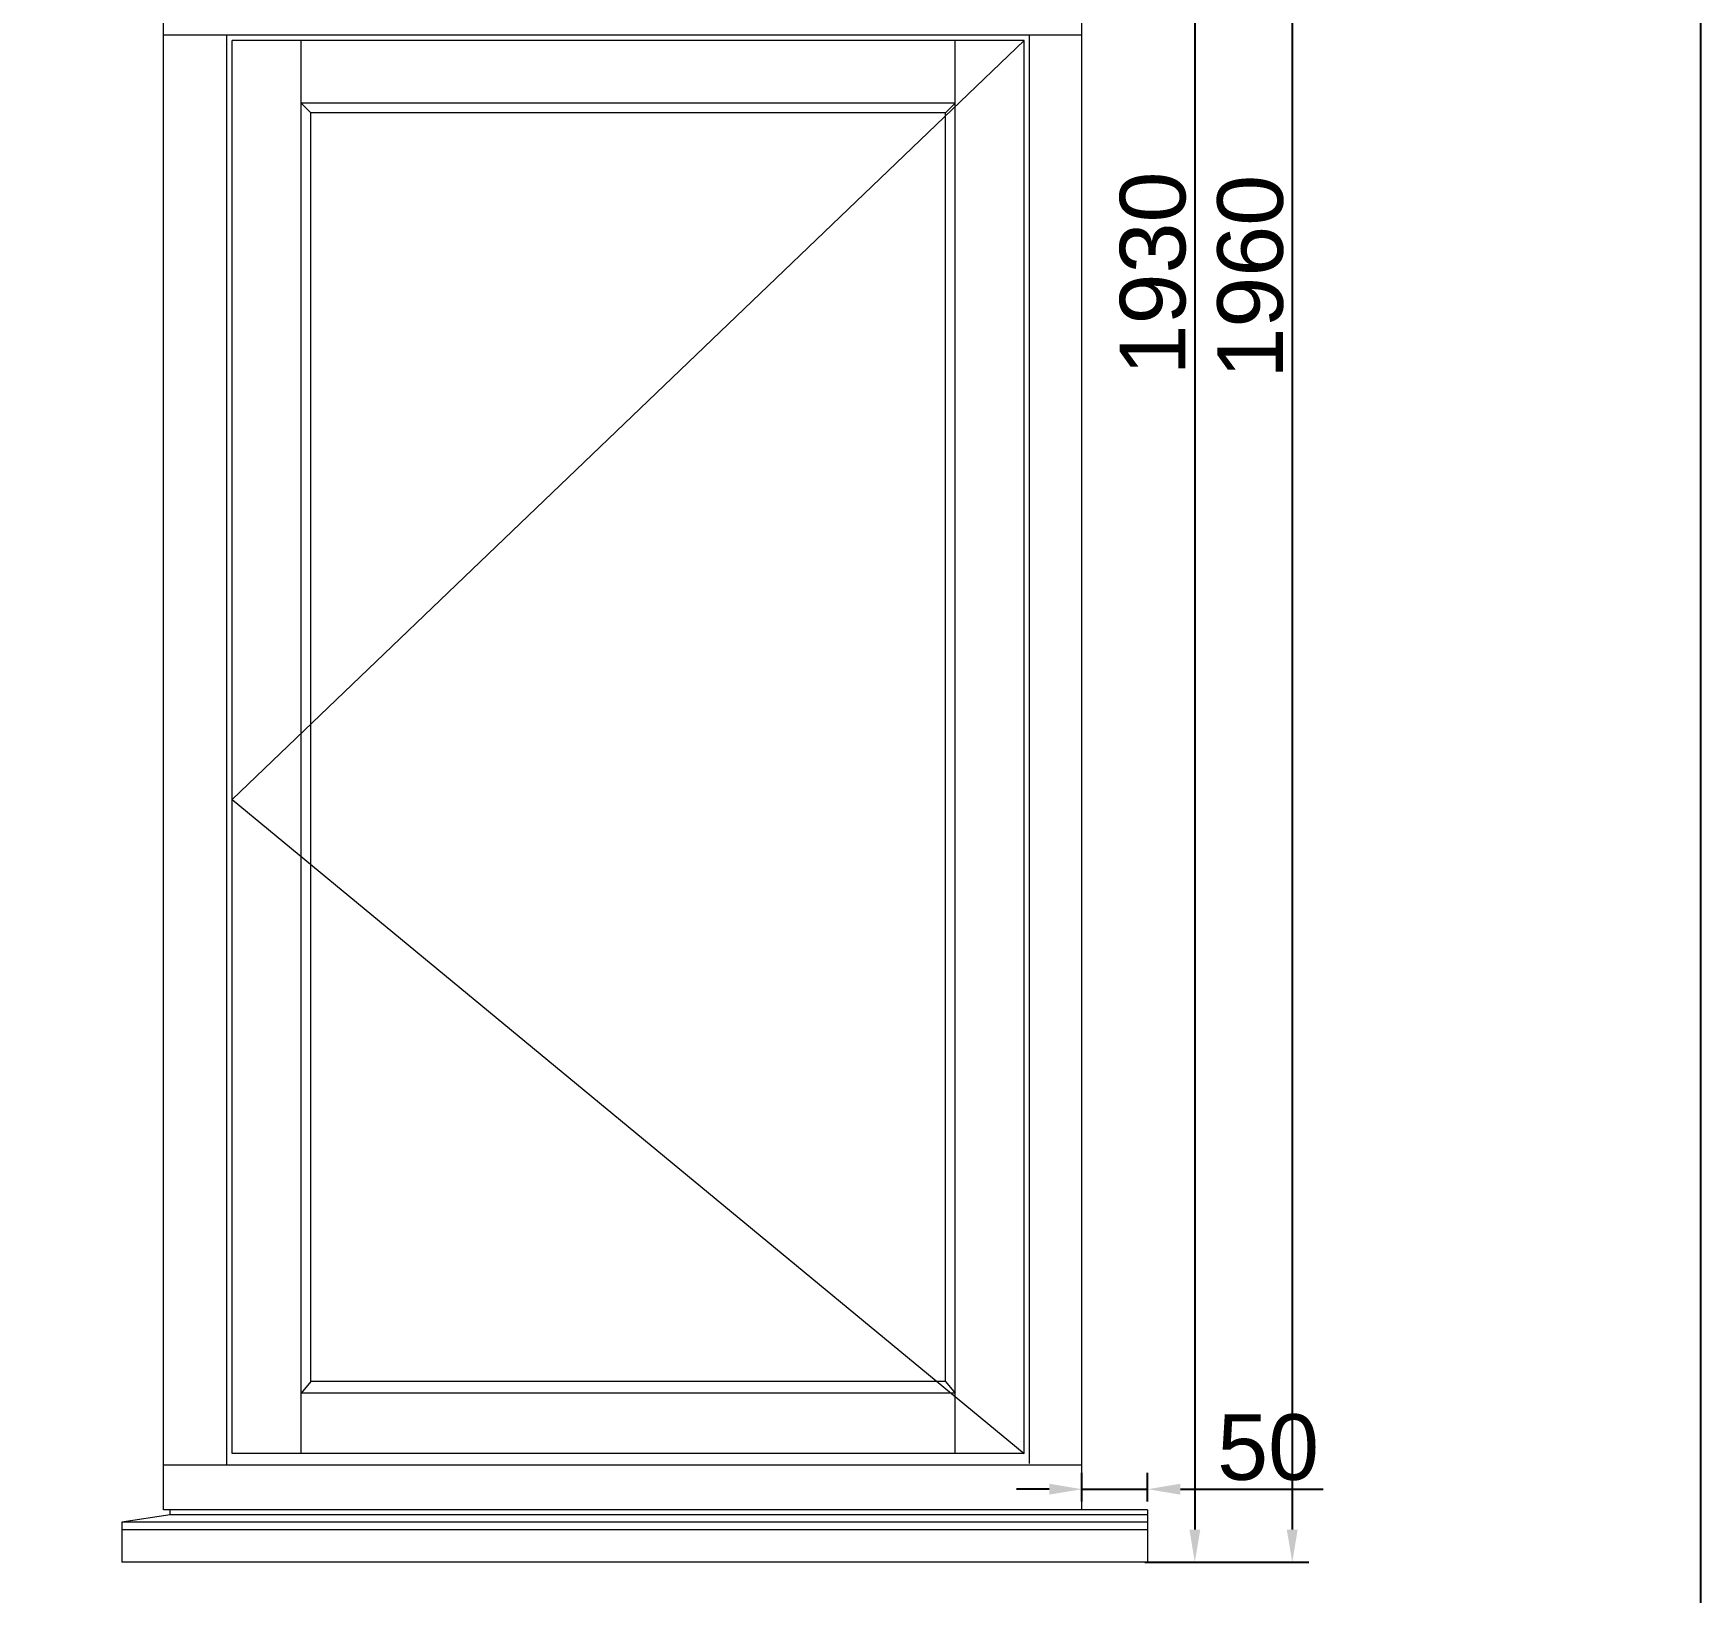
# Model space of a CAD drawing. Header units: millimetres. Extents: x 0 to 182016, y 11 to 3710.
# Drawn here: x 45855 to 47126, y 1140 to 2328 of the extents above; entities that cross this region are included whole.
import ezdxf

# ---------------------------------------------------------------- set-up
doc = ezdxf.new("R2010")
doc.units = ezdxf.units.MM
doc.layers.add('FIX varčių lankst.', color=170, linetype='TRACKS', lineweight=13)
doc.styles.get("Standard").update_dxf_attribs({"font": 'arial.ttf'})
doc.linetypes.add('TRACKS', pattern='A,3.81,[130,ltypeshp.shx,S=6.35,R=0,X=0,Y=0],3.81', length=7.62)
doc.dimstyles.new('Padidinti matmenys', dxfattribs={"dimscale": 10, "dimtxt": 5, "dimasz": 2.5, "dimexe": 1.25, "dimexo": 0.625, "dimtad": 1, "dimdec": 1, "dimtxsty": 'Standard', "dimcen": 2.5, "dimadec": 0, "dimazin": 0, "dimtfac": 1, "dimtdec": 1, "dimtmove": 0, "dimatfit": 3, "dimfxl": 1, "dimarcsym": 0})

# ---------------------------------------------------------------- blocks, each defined once
blk = doc.blocks.new('*D1726')
at = {"color": 0, "lineweight": -2, "transparency": 16777216}
for p, q in [((46662.4, 3093), (46752.5, 3093)), ((46740, 3068), (46740, 1187.9)), ((46702, 1162.9), (46752.5, 1162.9))]:
    blk.add_line(p, q, dxfattribs=at)
at = {"color": 0, "transparency": 16777216}
for points in [[(46735.9, 3068), (46744.2, 3068), (46740, 3093)], [(46735.9, 1187.9), (46744.2, 1187.9), (46740, 1162.9)]]:
    blk.add_solid(points, dxfattribs=at)
at = {"layer": 'Defpoints', "color": 0, "transparency": 16777216}
for p in [(46656.2, 3093), (46695.8, 1162.9), (46740, 1162.9)]:
    blk.add_point(p, dxfattribs=at)
at = {"color": 0, "lineweight": 5, "transparency": 16777216, "insert": (46708.2, 2145.4), "char_height": 50, "attachment_point": 5, "rotation": 90}
blk.add_mtext('1930', dxfattribs=at)
blk = doc.blocks.new('*D2091')
at = {"color": 0, "lineweight": -2, "ltscale": 0.1, "transparency": 16777216}
for p, q in [((46654, 1209.2), (46654, 1231.1)), ((46704, 1209.2), (46704, 1231.1)), ((46629, 1218.6), (46604, 1218.6)), ((46654, 1218.6), (46704, 1218.6)), ((46729, 1218.6), (46837.9, 1218.6))]:
    blk.add_line(p, q, dxfattribs=at)
at = {"color": 0, "ltscale": 0.1, "transparency": 16777216}
for points in [[(46629, 1222.8), (46629, 1214.5), (46654, 1218.6)], [(46729, 1222.8), (46729, 1214.5), (46704, 1218.6)]]:
    blk.add_solid(points, dxfattribs=at)
at = {"layer": 'Defpoints', "color": 0, "ltscale": 0.1, "transparency": 16777216}
for p in [(46704, 1218.6), (46654, 1202.9), (46704, 1202.9)]:
    blk.add_point(p, dxfattribs=at)
at = {"color": 0, "ltscale": 0.1, "transparency": 16777216, "insert": (46795.9, 1250.4), "char_height": 50, "attachment_point": 5}
blk.add_mtext('50', dxfattribs=at)
blk = doc.blocks.new('*D1729')
at = {"color": 0, "lineweight": -2, "ltscale": 0.1, "transparency": 16777216}
for p, q in [((46670.2, 3123), (46826.8, 3123)), ((46814.3, 3098), (46814.3, 1187.9)), ((46702, 1162.9), (46826.8, 1162.9))]:
    blk.add_line(p, q, dxfattribs=at)
at = {"color": 0, "ltscale": 0.1, "transparency": 16777216}
for points in [[(46810.1, 3098), (46818.4, 3098), (46814.3, 3123)], [(46810.1, 1187.9), (46818.4, 1187.9), (46814.3, 1162.9)]]:
    blk.add_solid(points, dxfattribs=at)
at = {"layer": 'Defpoints', "color": 0, "ltscale": 0.1, "transparency": 16777216}
for p in [(46663.9, 3123), (46695.8, 1162.9), (46814.3, 1162.9)]:
    blk.add_point(p, dxfattribs=at)
at = {"color": 0, "ltscale": 0.1, "transparency": 16777216, "insert": (46782.5, 2142.9), "char_height": 50, "attachment_point": 5, "rotation": 90}
blk.add_mtext('1960', dxfattribs=at)

msp = doc.modelspace()

# ---------------------------------------------------------------- linework, layer by layer
at = {"lineweight": 5}
for p, q in [((45953.9661378, 1202.9324202), (45953.9661378, 3092.9628693)), ((46653.9577684, 1202.9324202), (46653.9577684, 3092.9628693)), ((46653.9577684, 2326.9374136), (45953.9661378, 2326.9374136)), ((46002.1688716, 1236.8398375), (46002.1688716, 2326.9374136)), ((46613.9577684, 1238.2822486), (46613.9577684, 2326.9374136)), ((46006.1688716, 1245.7324202), (46006.1688716, 2322.9374136)), ((46609.957768, 2322.9374136), (46006.1688716, 2322.9374136)), ((46058.8517769, 1245.7324202), (46058.8517769, 2322.9374136)), ((46557.2748623, 1245.7324202), (46557.2748623, 2322.9374136)), ((46609.9577684, 1245.7324202), (46609.9577684, 2322.9374136)), ((46557.2748623, 2275.2545079), (46058.8517769, 2275.2545079)), ((46058.8517769, 2275.2545079), (46066.1688712, 2267.9374136)), ((46557.2748623, 2275.2545079), (46549.957768, 2267.9374136)), ((46066.1688712, 1300.7324202), (46066.1688712, 2267.9374136)), ((46549.957768, 2267.9374136), (46066.1688712, 2267.9374136)), ((46549.957768, 1300.7324202), (46549.957768, 2267.9374136)), ((46066.1688712, 1300.7324202), (46058.8517769, 1291.7510464)), ((46549.957768, 1300.7324202), (46066.1688712, 1300.7324202)), ((46549.957768, 1300.7324202), (46557.2748623, 1291.7510464)), ((46557.2748623, 1291.7510464), (46058.8517769, 1291.7510464)), ((46609.957768, 1245.7324202), (46006.1688716, 1245.7324202)), ((46653.9577684, 1236.8398375), (45953.9661378, 1236.8398375)), ((45958.9661378, 1199.18174), (45922.1305266, 1193.5367147)), ((46703.9577684, 1202.9324202), (45953.9661378, 1202.9324202)), ((45958.9661378, 1199.18174), (45958.9661378, 1202.9324202)), ((46703.9577684, 1199.18174), (45958.9661378, 1199.18174)), ((46653.9577684, 1202.9324202), (45961.7062699, 1202.9324202)), ((46703.9577684, 1202.9324202), (46703.9577684, 1162.9324202)), ((46703.9577684, 1193.5367147), (45922.1305266, 1193.5367147)), ((45922.1305266, 1193.5367147), (45922.1305266, 1162.9324202)), ((46703.9577684, 1187.5595465), (45922.1305266, 1187.5595465)), ((46703.9577684, 1162.9324202), (45922.1305266, 1162.9324202))]:
    msp.add_line(p, q, dxfattribs=at)
msp.add_lwpolyline([(47125.5945936, 3710.4502728), (47125.5945936, 10.9108603), (41626.2792508, 10.9108603), (41626.2792508, 3710.4502728)], close=True)
at = {"layer": 'FIX varčių lankst.', "lineweight": 0, "ltscale": 4}
for p, q in [((46609.957768, 2322.9374136), (46006.1688712, 1744.3349169)), ((46006.1688712, 1744.3349169), (46609.957768, 1245.7324202))]:
    msp.add_line(p, q, dxfattribs=at)

# ---------------------------------------------------------------- dimensions: what is measured, and where the dimension line sits
at = {"color": 1, "ltscale": 0.1}
for base, p1, p2, angle, picture, middle in [((46814.2519739, 1162.9324202), (46663.9165591, 3122.9628693), (46695.7521703, 1162.9324202), 90, '*D1729', (46782.4733245, 2142.9476448)), ((46703.9577684, 1218.6278503), (46653.9577684, 1202.9324202), (46703.9577684, 1202.9324202), 180, '*D2091', (46795.9342349, 1250.4064997))]:
    dim = msp.add_linear_dim(base=base, p1=p1, p2=p2, angle=angle, dimstyle='Padidinti matmenys', dxfattribs=at)
    dim.commit()
    dim.dimension.update_dxf_attribs({"geometry": picture, "text_midpoint": middle})
at = {"color": 1, "lineweight": 5}
dim = msp.add_linear_dim(base=(46740.0279605, 1162.9324202), p1=(46656.176427, 3092.9628693), p2=(46695.7521703, 1162.9324202), angle=90, dimstyle='Padidinti matmenys', dxfattribs=at)
dim.commit()
dim.dimension.update_dxf_attribs({"geometry": '*D1726', "text_midpoint": (46740.0279605, 2145.4476448), "dimtype": 160})

doc.saveas('drawing.dxf')
